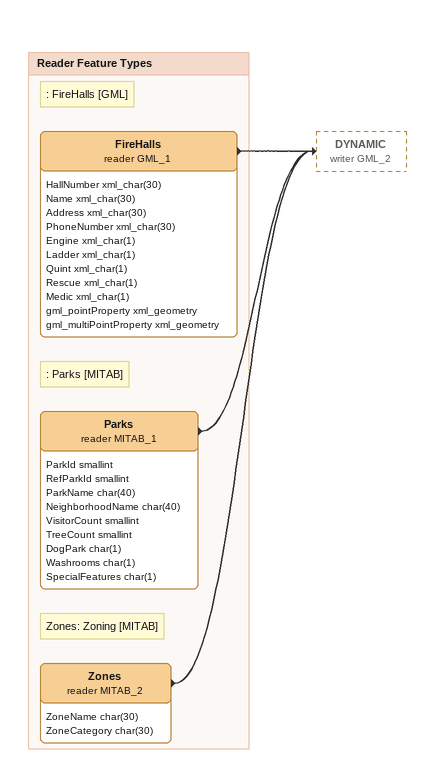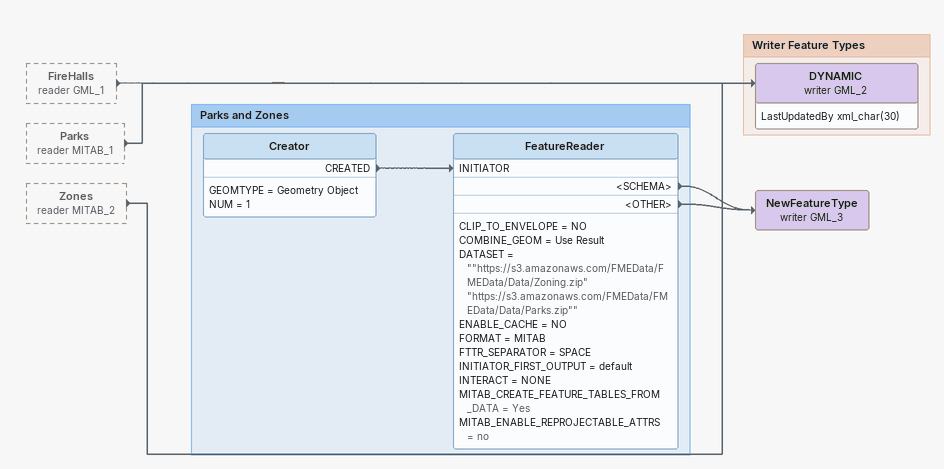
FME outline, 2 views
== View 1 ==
Bookmark: Reader Feature Types
Note: : FireHalls [GML]
FireHalls (reader GML_1)
    attributes: HallNumber xml_char(30), Name xml_char(30), Address xml_char(30), PhoneNumber xml_char(30), Engine xml_char(1), Ladder xml_char(1), Quint xml_char(1), Rescue xml_char(1), Medic xml_char(1), gml_pointProperty xml_geometry, gml_multiPointProperty xml_geometry
    -> DYNAMIC (writer GML_2)
Note: : Parks [MITAB]
Parks (reader MITAB_1)
    attributes: ParkId smallint, RefParkId smallint, ParkName char(40), NeighborhoodName char(40), VisitorCount smallint, TreeCount smallint, DogPark char(1), Washrooms char(1), SpecialFeatures char(1)
    -> DYNAMIC (writer GML_2)
Note: Zones: Zoning [MITAB]
Zones (reader MITAB_2)
    attributes: ZoneName char(30), ZoneCategory char(30)
    -> DYNAMIC (writer GML_2)

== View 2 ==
FireHalls (reader GML_1) [outside]
    -> DYNAMIC (writer GML_2)
Parks (reader MITAB_1) [outside]
    -> DYNAMIC (writer GML_2)
Zones (reader MITAB_2) [outside]
    -> DYNAMIC (writer GML_2)
NewFeatureType (writer GML_3)

Bookmark: Writer Feature Types
DYNAMIC (writer GML_2)
    attributes: LastUpdatedBy xml_char(30)

Bookmark: Parks and Zones
Creator
    GEOMTYPE = Geometry Object
    NUM = 1
    CREATED -> FeatureReader [INITIATOR]
FeatureReader
    CLIP_TO_ENVELOPE = NO
    COMBINE_GEOM = Use Result
    DATASET = ""https://s3.amazonaws.com/FMEData/FMEData/Data/Zoning.zip" "https://s3.amazonaws.com/FMEData/FMEData/Data/Parks.zip""
    ENABLE_CACHE = NO
    FORMAT = MITAB
    FTTR_SEPARATOR = SPACE
    INITIATOR_FIRST_OUTPUT = default
    INTERACT = NONE
    MITAB_CREATE_FEATURE_TABLES_FROM_DATA = Yes
    MITAB_ENABLE_REPROJECTABLE_ATTRS = no
    <SCHEMA> -> NewFeatureType (writer GML_3)
    <OTHER> -> NewFeatureType (writer GML_3)
